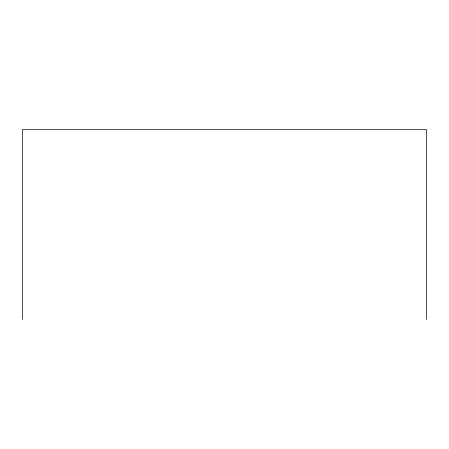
<?xml version="1.0" encoding="UTF-8"?>
<svg xmlns="http://www.w3.org/2000/svg" width="449" height="449" viewBox="0 0 449 449"><rect width="100%" height="100%" fill="white"/><g stroke="black" fill="none" stroke-linecap="round" stroke-linejoin="round"><path stroke-width="0.67" d="M426.55 319.447L426.55 129.553L22.45 129.553L22.45 319.447"/></g></svg>
